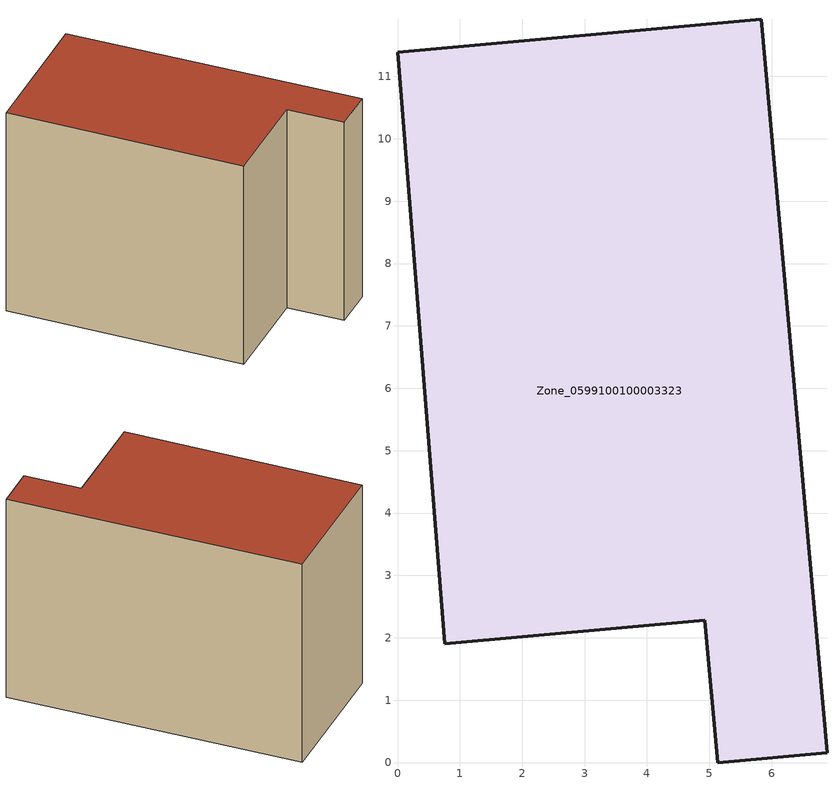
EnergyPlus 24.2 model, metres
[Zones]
Zone_0599100100003323
 floor ground (C_G): 0,11.39 5.83,11.91 6.89,0.16 5.14,0 4.93,2.28 0.76,1.9 z0
 wall outside (C_F): 5.83,11.91 0,11.39 0.76,1.9 4.93,2.28 5.14,0 6.89,0.16 5.83,11.91 z0:8.67
 roof outside (C_R): 6.89,0.16 5.83,11.91 0,11.39 0.76,1.9 4.93,2.28 5.14,0 z8.67
[BUILDING]
Pand.0599100100003323: North Axis=0; Terrain=City; Loads Convergence Tolerance Value=0.04; Temperature Convergence Tolerance Value=0.4; Solar Distribution=FullExterior; Maximum Number of Warmup Days=25; Minimum Number of Warmup Days=1
[Site:Location]
Rotterdam.The.Hague.AP_ZH_NLD Design_Conditions: Latitude=51.96; Longitude=4.45; Time Zone=1; Elevation=-4.5
[SITE:GROUNDTEMPERATURE:BUILDINGSURFACE]
18, 18, 18, 18, 18, 18, 18, 18, 18, 18, 18, 18
[MATERIAL] Thermal Absorptance=0.9; Solar Absorptance=0.7; Visible Absorptance=0.7
Name | Roughness | Thickness | Conductivity | Density | Specific Heat
G.TI.2006-2014 | MediumSmooth | 0.15 | 0.06 | 540 | 1210
F.TI.2006-2014 | Rough | 0.3 | 0.12 | 1920 | 840
R.TI.2006-2014 | MediumRough | 0.2 | 0.08 | 1500 | 1000
[CONSTRUCTION]
C_G: G.TI.2006-2014
C_F: F.TI.2006-2014
C_R: R.TI.2006-2014
[ZONE]
Zone_0599100100003323: Type=1; Multiplier=1; Ceiling Height=Autocalculate; Volume=Autocalculate; Floor Area=autocalculate; Part of Total Floor Area=Yes
[ZONEINFILTRATION:DESIGNFLOWRATE]
Infil_Zone_0599100100003323: Zone or ZoneList or Space or SpaceList=Zone_0599100100003323; Schedule=AlwaysOn; Design Flow Rate Calculation Method=Flow/Area; Flow Rate per Floor Area=0.0015; Constant Term Coefficient=1; Temperature Term Coefficient=0; Velocity Term Coefficient=0; Velocity Squared Term Coefficient=0
[HVACTEMPLATE:ZONE:IDEALLOADSAIRSYSTEM]
Zone_0599100100003323: Maximum Heating Supply Air Temperature=50; Minimum Cooling Supply Air Temperature=13; Maximum Heating Supply Air Humidity Ratio=0.0156; Minimum Cooling Supply Air Humidity Ratio=0.0077; Heating Limit=NoLimit; Cooling Limit=NoLimit; Dehumidification Control Type=ConstantSensibleHeatRatio; Cooling Sensible Heat Ratio=0.7; Dehumidification Setpoint=60; Humidification Control Type=None; Humidification Setpoint=30; Outdoor Air Method=None; Outdoor Air Flow Rate per Person=0.00944; Outdoor Air Flow Rate per Zone Floor Area=0; Outdoor Air Flow Rate per Zone=0; Demand Controlled Ventilation Type=None; Outdoor Air Economizer Type=NoEconomizer; Heat Recovery Type=None; Sensible Heat Recovery Effectiveness=0.7; Latent Heat Recovery Effectiveness=0.65
[ZONECONTROL:THERMOSTAT]
ThermostatControl_Zone_0599100100003323: Zone or ZoneList=Zone_0599100100003323; Control Type Schedule=DualSetpointControlType; Control 1=Thermostat_Zone_0599100100003323; Temperature Difference Between Cutout And Setpoint=0
[THERMOSTATSETPOINT:DUALSETPOINT]
Thermostat_Zone_0599100100003323: Heating Setpoint Temperature Schedule=HeatingSetpoint_Zone_0599100100003323; Cooling Setpoint Temperature Schedule=CoolingSetpoint_Zone_0599100100003323
[SCHEDULE:COMPACT]
HeatingSetpoint_Zone_0599100100003323: Through: 12/31, For: AllDays, Until: 24:00, 21
CoolingSetpoint_Zone_0599100100003323: Through: 12/31, For: AllDays, Until: 24:00, 24
DualSetpointControlType: Through: 12/31, For: AllDays, Until: 24:00, 4
AlwaysOn: Through: 12/31, For: AllDays, Until: 24:00, 1
